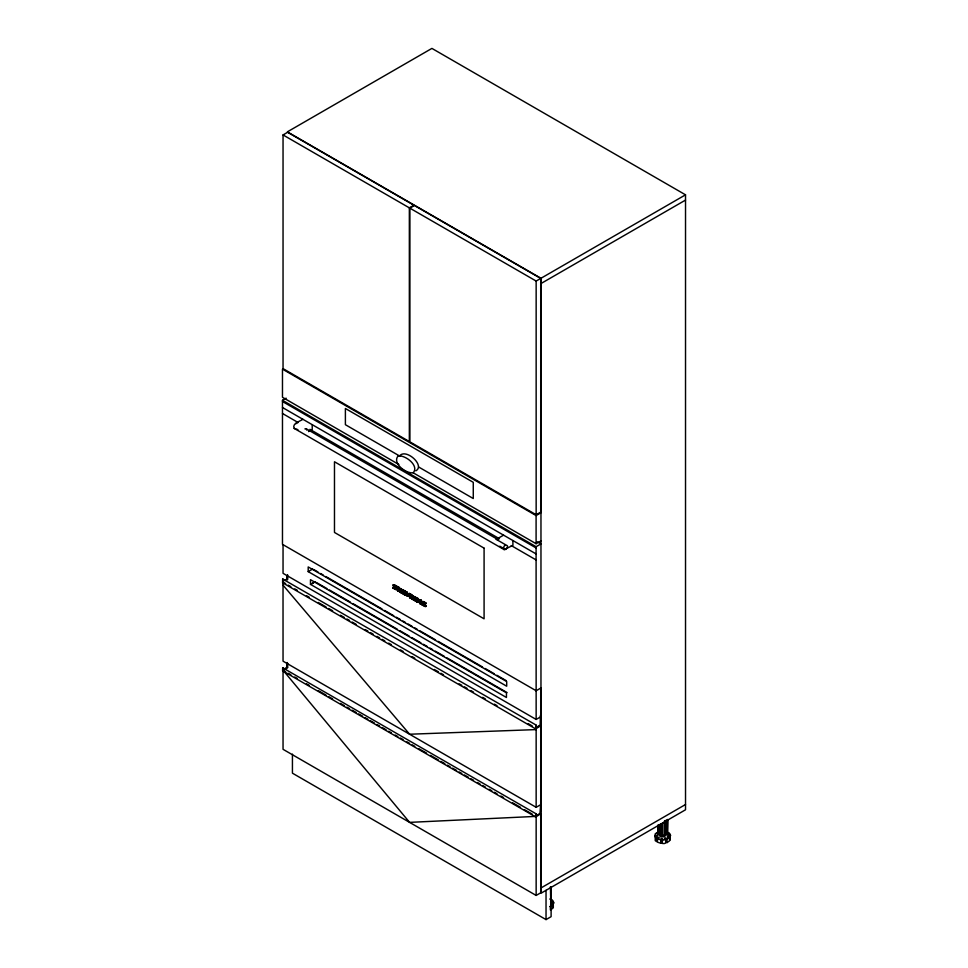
<?xml version="1.0" encoding="UTF-8"?>
<svg xmlns="http://www.w3.org/2000/svg" width="968" height="968" viewBox="0 0 968 968"><rect width="100%" height="100%" fill="white"/><g stroke="black" fill="none" stroke-linecap="round" stroke-linejoin="round"><path stroke-width="1.45" d="M287.617 579.469L287.605 574.835M550.441 886.7L550.731 901.099L550.731 898.861M553.285 901.946L551.058 902.418L550.598 901.68L552.825 901.208L553.285 901.946L553.297 907.524L553.285 905.31M656.546 838.191L657.417 838.784L659.232 837.901L658.361 837.308L656.546 838.191L656.546 841.543L655.227 840.647L655.227 835.323L657.587 835.323L657.599 836.098L655.227 836.11M659.293 824.53L659.111 834.694L659.111 824.688M662.693 822.691L662.693 835.553L660.757 835.336L660.757 823.901M669.493 837.538L667.267 837.078L667.726 836.34L669.953 836.812L669.493 840.902L667.025 842.608L667.025 839.244L665.839 838.058L664.532 838.494L665.718 839.68L665.718 843.043L664.084 843.588L662.076 843.382L662.487 839.8M666.286 820.404L666.286 834.694L664.641 835.336L664.641 821.045M666.286 834.694L667.109 833.642L667.109 820.779M667.436 819.799L667.436 832.661L667.775 819.763M669.941 834.597L667.726 835.057L667.255 834.331L669.481 833.859L669.941 834.597L669.953 840.176L669.953 836.812M397.546 590.783L397.969 586.765L399.167 587.455L399.167 591.23L397.546 590.783L397.969 586.765M401.067 591.133L403.378 592.005L401.067 591.133L401.103 592.247L403.983 593.372L403.523 594.243L399.941 592.174L399.941 588.399L403.741 590.734M413.034 598.043L415.345 598.914L413.034 598.043L413.07 599.168L415.962 600.281L415.49 601.152L411.92 599.083L411.92 595.32L415.708 597.643M411.92 599.083L412.344 595.066M285.657 583.607L283.019 582.119L283.043 661.168L536.151 807.3L540.713 804.662L540.713 725.589L535.752 728.94L282.608 582.784L282.656 579.021L536.042 725.032L536.236 727.428L540.204 724.996L540.592 715.11L540.701 725.335L538.293 726.992M399.167 587.455L398.731 591.472M417.486 602.302L417.825 599.107L417.922 602.06L416.458 601.709L416.881 597.692C419.87 598.611 420.838 606.718 420.342 599.688L420.076 602.798L416.458 597.934M421.395 600.293L420.971 604.31L421.395 600.293L420.342 599.688M403.523 594.243L403.983 593.372M415.49 601.152L415.962 600.281M405.665 592.356C406.415 601.636 410.408 590.419 409.573 597.74L411.231 598.188L410.831 594.195C408.194 592.597 407.709 597.861 406.959 591.956L404.902 591.266L404.297 594.679L405.398 595.32L406.1 592.114C406.294 594.34 408.157 598.43 409.537 594.739M405.398 595.32L405.931 593.566M403.305 590.976L403.789 590.129M415.284 597.897L415.756 597.038M283.019 582.119L282.608 582.784M405.253 591.666L405.326 591.024M287.581 667.484L287.605 663.249M404.297 594.679L405.023 592.876M395.259 588.435L393.395 587.225L392.766 588C403.099 594.158 389.1 581.986 396.178 586.898L396.759 586.1L394.484 584.769L393.431 584.708L393.528 585.773M396.178 586.898L396.759 586.1M422.665 602.592L425.073 605.29L422.532 604.044L421.891 604.818C432.006 611.026 418.406 598.769 425.303 603.729L425.896 602.919L424.032 601.769L422.738 601.443L422.532 602.35M425.303 603.729L425.896 602.919M657.417 838.784L657.417 842.148L660.745 843.249L661.156 838.542L662.487 838.675L662.076 843.382M660.745 843.249L661.156 839.667M409.222 593.263L408.048 595.441M658.01 831.5L658.01 833.75L658.01 825.172M667.109 833.642L667.775 832.625M399.941 455.504C406.536 448.547 425.339 465.656 415.816 470.859M392.766 588L393.395 587.225M421.891 604.818L422.532 604.044M393.952 585.846L396.602 586.656M394.448 585.471L397.001 589.222L393.189 587.745M425.738 603.475C418.829 598.514 432.442 610.772 422.326 604.564M392.972 587.467C400.304 592.392 387.091 580.957 396.323 586.354M422.096 604.286C429.441 609.211 416.216 597.776 425.46 603.173M540.471 813.87L540.676 805.255L540.229 813.229L536.236 815.709L536.042 813.773L282.656 667.775L282.608 670.848L535.752 816.992L540.713 813.737L540.713 892.811L536.151 895.436L283.043 749.317L283.043 670.243L409.597 822.376L536.151 816.375L536.151 895.436M660.757 835.336L660.938 823.732M302.887 419.289C300.358 421.177 291.634 423.464 294.187 428.401L504.207 549.655L512.907 545.335L512.907 540.543M505.586 549.558C511.721 544.185 501.46 543.326 504.207 549.655M657.55 832.262L655.215 833.859L655.227 837.005L658.736 839.401L664.084 839.946L668.791 838.373L670.642 835.42L668.779 832.468M657.393 832.637L656.534 833.242L658.349 834.114M283.043 134.939L287.617 132.301L413.905 205.216L409.343 207.854L283.043 134.939L283.043 368.626L409.343 441.541L409.343 207.854M409.851 208.144L414.413 205.506L540.713 278.421L540.713 512.108L536.151 514.746L409.851 441.831L409.851 208.144L536.151 281.059L540.713 278.421M536.151 690.741L282.474 544.355L282.474 400.292L286.141 398.175M540.967 278.276L685.525 194.822L685.525 809.78L540.967 893.246L540.967 278.276L287.363 131.854L431.909 48.4L685.525 194.822M540.967 283.551L685.525 200.086M308.562 431.583L312.216 429.465L312.216 424.674M284.423 580.546L287.024 579.058L287.133 576.057M308.199 571.616L506.7 686.215L506.7 681.533L308.199 566.933L308.199 571.616L312.773 568.978M310.474 584.357L506.445 697.492L506.445 692.81L310.474 579.675L310.474 584.357L315.048 581.72M310.607 584.43L315.181 581.804M401.018 589.609L401.067 590.589L403.378 592.005M399.941 592.174L403.946 593.989M401.067 590.589L403.378 591.4M398.828 464.471L282.474 397.291L282.474 369.147L536.091 515.557L540.967 512.737M505.586 544.766L496.257 539.382L503.578 535.147M404.902 591.266L406.959 591.956M408.798 593.517L410.831 594.195M284.193 669.59L287.617 667.617M409.573 597.74L411.231 598.188M412.997 596.53L413.034 597.498L415.345 598.914M413.034 597.498L415.345 598.309M416.458 601.709L417.922 602.06M417.329 599.325L419.93 603.705L421.395 604.068M413.191 472.795C419.446 465.874 405.665 454.948 398.163 455.916C391.907 462.837 405.689 473.763 413.191 472.795L536.091 543.714L540.967 540.894M282.474 400.292L536.091 546.714L540.967 543.895L537.337 541.802M536.091 690.777L540.967 687.958M283.043 544.621L283.043 573.322L536.151 719.442L540.713 716.804L540.713 688.103M540.967 887.971L685.525 804.517M292.433 754.145L292.433 773.178L546.037 919.6L551.107 916.672L551.107 887.111M284.386 668.876L287.072 667.267L287.133 662.523M665.089 836.812L660.309 836.812L659.426 834.924M295.567 423.512L296.946 423.415M304.896 428.897L306.275 428.8L497.951 539.599M496.257 539.382L497.637 539.285M665.718 839.68L667.025 839.244M549.788 906.508L552.135 905.721L553.986 902.769L552.123 899.829L549.764 899.042M664.641 835.336L662.693 835.553M536.042 813.773L535.752 816.992M536.151 729.594L409.597 734.228L283.043 585.192M536.042 725.032L535.752 728.94M660.745 839.885L662.076 840.018M661.156 841.906L662.487 842.039M282.608 670.848L283.019 670.267L285.657 671.756M553.297 904.16L551.07 903.701L550.598 904.427L552.837 904.899L552.837 908.262L550.369 909.956L550.369 906.592M294.187 428.401L297.902 429.647M659.293 834.537L660.938 835.166M401.103 592.247L403.559 593.626M413.07 599.168L415.526 600.535M399.784 456.109L345.394 424.698L345.394 408.496L473.267 482.318L473.267 498.532L418.878 467.133M282.474 401.514L536.091 547.936M282.474 407.504L536.091 553.926M282.474 413.493L298.168 422.556M309.929 429.344L499.488 538.777M511.249 545.577L536.091 559.915M499.754 546.194L504.425 548.88M397.546 587.019L398.731 587.709M399.941 588.399L403.353 590.371M411.92 595.32L415.332 597.292M419.918 599.93L420.971 600.535M417.752 599.071L419.204 601.539M397.969 590.54L399.167 591.23M404.721 594.437L405.834 595.078M412.344 598.841L415.925 600.898M419.93 603.705L420.971 604.31M314.08 569.741L317.988 571.991M320.602 573.504L323.215 575.016M325.829 576.517L381.985 608.945M384.599 610.445L393.734 615.733M396.348 617.233L400.268 619.496M402.882 621.008L405.495 622.509M408.097 624.021L412.017 626.284M414.631 627.796L417.244 629.297M419.858 630.809L435.527 639.86M438.141 641.36L482.536 667M485.149 668.501L494.297 673.788M496.911 675.289L506.046 680.565M316.354 582.482L326.918 588.58M329.41 590.02L350.404 602.132M352.933 603.596L397.376 629.248M399.966 630.749L409.113 636.036M411.715 637.537L420.862 642.812M423.464 644.313L427.396 646.588M429.986 648.088L432.623 649.601M435.201 651.101L444.373 656.389M446.95 657.877L507.087 692.592M288.234 585.132L290.872 586.62M294.756 588.895L297.394 590.383M306.493 595.683L309.143 597.171M318.242 602.459L326.071 606.972M328.672 608.485L332.617 610.723M340.421 615.261L344.366 617.499M346.943 619.024L349.581 620.512M352.158 622.037L356.079 624.3M365.202 629.575L367.852 631.063M370.429 632.588L373.067 634.076M376.951 636.351L379.589 637.839M382.166 639.364L384.78 640.876M388.688 643.127L391.326 644.615M400.425 649.915L403.075 651.404M412.174 656.691L414.776 658.192M434.354 669.493L438.298 671.731M440.876 673.256L443.489 674.769M459.134 683.807L461.784 685.296M464.362 686.82L466.999 688.308M470.884 690.583L473.485 692.096M482.621 697.359L485.271 698.848M494.37 704.147L497.007 705.636M528.286 723.725L532.231 725.964M288.234 673.28L290.872 674.769M294.756 677.043L297.394 678.532M306.493 683.819L309.143 685.308M318.242 690.607L326.071 695.121M328.672 696.633L332.617 698.872M340.421 703.409L344.366 705.648M346.943 707.172L349.581 708.661M352.158 710.185L356.103 712.424M358.68 713.948L362.601 716.211M365.202 717.724L367.852 719.212M370.429 720.736L374.338 722.987M376.951 724.5L379.589 725.988M382.166 727.512L386.075 729.775M388.688 731.276L391.326 732.764M395.21 735.039L397.824 736.551M400.425 738.052L403.075 739.54M406.959 741.827L409.561 743.327M412.174 744.84L414.776 746.34M418.696 748.603L426.561 753.104M430.433 755.379L438.298 759.88M440.876 761.405L444.82 763.643M447.397 765.168L450.035 766.656M452.613 768.181L456.557 770.431M459.134 771.956L461.784 773.444M464.362 774.969L468.306 777.207M470.884 778.732L473.521 780.22M477.406 782.495L480.043 783.983M482.621 785.508L485.271 786.996M489.142 789.271L491.792 790.759M494.37 792.284L497.007 793.772M500.892 796.059L503.529 797.547M512.629 802.835L520.494 807.336M524.366 809.611L532.231 814.112M658.01 833.75L659.111 834.694M667.025 842.608L665.839 841.422L665.839 839.183M395.67 587.939L393.71 586.027M283.128 669.578L282.946 667.654M306.275 428.8L306.856 430.167M283.128 581.296L282.946 578.912M407.564 595.647L406.524 592.21M410.795 598.442L410.408 594.449M413.421 596.276L413.469 597.256M401.454 589.367L401.49 590.347M413.469 597.8L413.505 598.914M401.49 590.891L401.526 592.005M669.481 833.859L669.481 837.223M667.388 819.448L667.388 833.75M666.008 820.295L666.008 834.585M664.568 820.852L664.568 835.142M658.337 825.135L658.337 833.702M657.95 825.438L657.95 832.589M550.731 886.809L550.731 901.099M546.037 890.318L546.037 919.6M536.151 281.059L536.151 514.746M536.091 515.557L536.091 543.714M536.091 546.714L536.151 719.442M536.151 728.226L536.151 807.3M414.921 598.551L414.921 599.156M402.942 591.642L402.942 592.247M287.363 575.343L287.363 579.868M287.363 662.983L287.363 667.509M484.085 548.142L334.48 461.76L334.48 532.448L484.085 618.818L484.085 548.142"/></g></svg>
